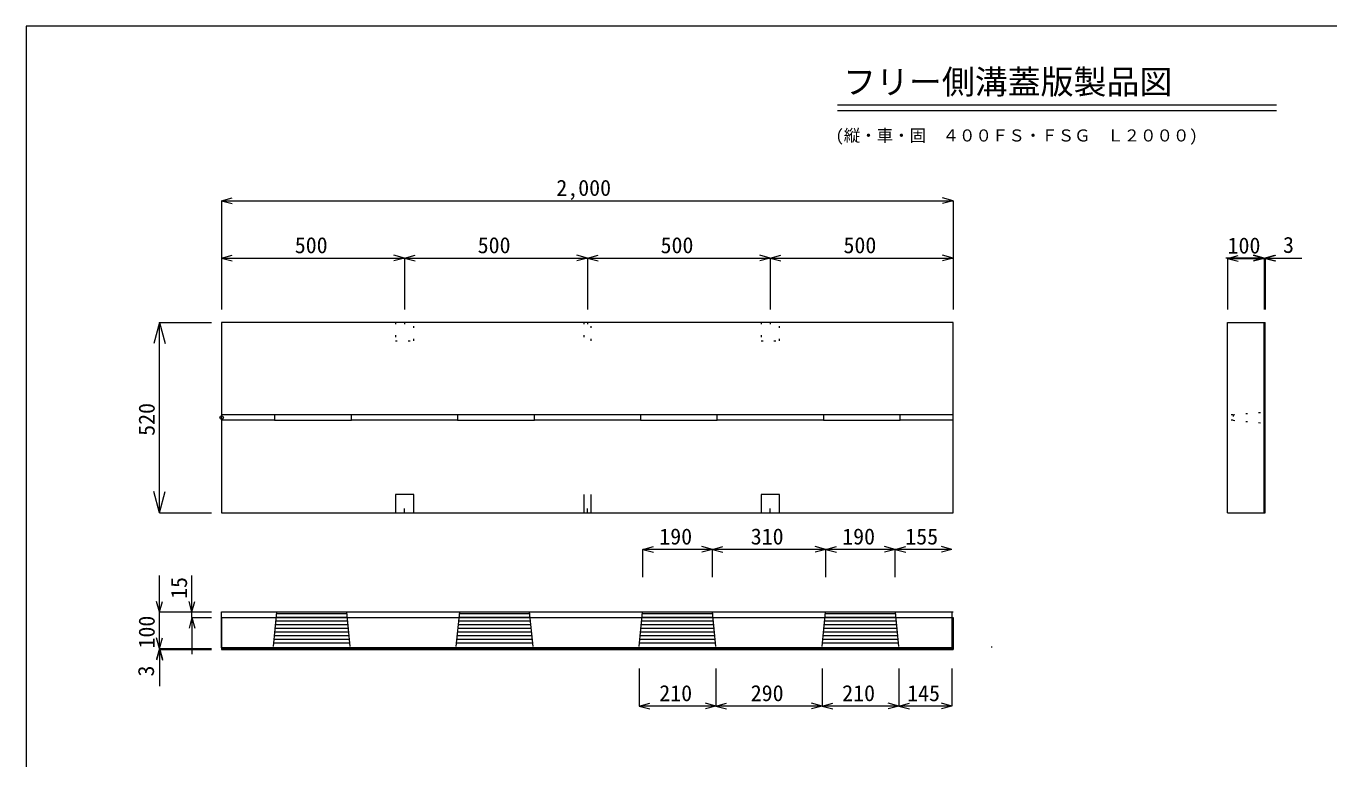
# Model space of a CAD drawing. Units: millimetres, scale not verified. Extents: x 234 to 5784, y 107 to 4112.
# Drawn here: x 234 to 3795, y 2110 to 4112 of the extents above; entities that cross this region are included whole.
import ezdxf
from ezdxf.enums import TextEntityAlignment as Align

# ---------------------------------------------------------------- set-up
doc = ezdxf.new("R2010")
doc.units = ezdxf.units.MM
doc.header["$LTSCALE"] = 20
doc.header["$PDMODE"] = 32
doc.header["$PDSIZE"] = 10
doc.linetypes.add('DOTTED', pattern=[1.75, 0.25, -1.5])
doc.layers.add('0-1', color=7, linetype='Continuous', lineweight=18)
doc.layers.add('0-f', color=7, linetype='Continuous', lineweight=18)
doc.styles.add('ＭＳ ゴシック', font='')
doc.styles.get('ＭＳ ゴシック').set_extended_font_data('MS Gothic')

msp = doc.modelspace()

# ---------------------------------------------------------------- linework, layer by layer
at = {"layer": '0-1'}
for p, q in [((768.34, 3635.24), (797.31, 3643)), ((768.34, 3635.24), (2768.34, 3635.24)), ((768.34, 3635.24), (797.31, 3627.47)), ((768.34, 3635.24), (768.34, 3337.83)), ((2768.34, 3635.24), (2739.36, 3643)), ((2768.34, 3635.24), (2739.36, 3627.47)), ((2768.34, 3635.24), (2768.34, 3337.83)), ((768.34, 3478.5), (797.31, 3486.26)), ((768.34, 3478.5), (1268.34, 3478.5)), ((768.34, 3478.5), (797.31, 3470.73)), ((768.34, 3478.5), (768.34, 3337.83)), ((1268.34, 3478.5), (1239.36, 3486.26)), ((1268.34, 3478.5), (1239.36, 3470.73)), ((1268.34, 3478.5), (1297.31, 3486.26)), ((1268.34, 3478.5), (1268.34, 3337.83)), ((1268.34, 3478.5), (1768.34, 3478.5)), ((1268.34, 3478.5), (1297.31, 3470.73)), ((1768.34, 3478.5), (1739.36, 3486.26)), ((1768.34, 3478.5), (1739.36, 3470.73)), ((1768.34, 3478.5), (1797.31, 3486.26)), ((1768.34, 3478.5), (1768.34, 3337.83)), ((1768.34, 3478.5), (2268.34, 3478.5)), ((1768.34, 3478.5), (1797.31, 3470.73)), ((2268.34, 3478.5), (2239.36, 3486.26)), ((2268.34, 3478.5), (2239.36, 3470.73)), ((2268.34, 3478.5), (2297.31, 3486.26)), ((2268.34, 3478.5), (2268.34, 3337.83)), ((2268.34, 3478.5), (2768.34, 3478.5)), ((2268.34, 3478.5), (2297.31, 3470.73)), ((2768.34, 3478.5), (2739.36, 3486.26)), ((2768.34, 3478.5), (2739.36, 3470.73)), ((2768.34, 3478.5), (2768.34, 3337.83)), ((3613.34, 3478.5), (3513.34, 3478.5)), ((3518.34, 3477.69), (3547.31, 3485.46)), ((3518.34, 3477.69), (3618.34, 3477.69)), ((3518.34, 3477.69), (3547.31, 3469.93)), ((3518.34, 3477.69), (3518.34, 3337.83)), ((3618.34, 3478.5), (3589.36, 3486.26)), ((3618.34, 3477.69), (3589.36, 3485.46)), ((3618.34, 3478.5), (3589.36, 3470.73)), ((3618.34, 3477.69), (3589.36, 3469.93)), ((3618.34, 3478.5), (3647.31, 3486.26)), ((3618.34, 3478.5), (3718.34, 3478.5)), ((3618.34, 3478.5), (3647.31, 3470.73)), ((3618.34, 3478.5), (3618.34, 3337.83)), ((3618.34, 3478.5), (3621.34, 3478.5)), ((3618.34, 3477.69), (3618.34, 3337.83)), ((3621.34, 3478.5), (3650.31, 3486.26)), ((3621.34, 3478.5), (3721.34, 3478.5)), ((3621.34, 3478.5), (3650.31, 3470.73)), ((3621.34, 3478.5), (3621.34, 3337.83)), ((598.5, 3302.68), (582.97, 3244.72)), ((598.5, 2782.68), (598.5, 3302.68)), ((598.5, 3302.68), (614.03, 3244.72)), ((598.5, 3302.68), (741.09, 3302.68)), ((768.34, 3302.68), (768.34, 2782.68)), ((2768.34, 3302.68), (768.34, 3302.68)), ((768.34, 3302.68), (768.34, 3167.68)), ((2768.34, 2782.68), (2768.34, 3302.68)), ((3518.34, 2882.68), (3518.34, 3302.68)), ((3518.34, 2782.68), (3518.34, 3302.68)), ((3518.34, 3302.68), (3621.34, 3302.68)), ((3618.34, 2782.68), (3618.34, 3302.68)), ((3621.34, 2782.68), (3621.34, 3302.68)), ((2768.34, 3050.18), (768.34, 3050.18)), ((2768.34, 3035.18), (768.34, 3035.18)), ((598.5, 2782.68), (582.97, 2840.63)), ((598.5, 2782.68), (614.03, 2840.63)), ((1293.34, 2832.68), (1243.34, 2832.68)), ((1243.34, 2832.68), (1243.34, 2782.68)), ((1293.34, 2782.68), (1293.34, 2832.68)), ((1758.34, 2832.68), (1758.34, 2782.68)), ((1778.34, 2782.68), (1778.34, 2832.68)), ((2293.34, 2832.68), (2243.34, 2832.68)), ((2243.34, 2832.68), (2243.34, 2782.68)), ((2293.34, 2782.68), (2293.34, 2832.68)), ((598.5, 2782.68), (741.09, 2782.68)), ((768.34, 2782.68), (775.66, 2782.68)), ((768.34, 2782.68), (2768.34, 2782.68)), ((775.66, 2782.68), (2438.31, 2782.68)), ((1243.34, 2782.68), (1293.34, 2782.68)), ((1268.34, 2782.68), (1268.34, 2794.41)), ((1758.34, 2782.68), (1778.34, 2782.68)), ((1768.34, 2782.68), (1768.34, 2794.41)), ((2243.34, 2782.68), (2293.34, 2782.68)), ((2268.34, 2782.68), (2268.34, 2794.41)), ((2438.31, 2782.68), (2768.34, 2782.68)), ((3518.34, 2782.68), (3621.34, 2782.68)), ((1919.83, 2682.54), (1948.81, 2690.31)), ((2109.83, 2682.54), (1919.83, 2682.54)), ((1919.83, 2682.54), (1948.81, 2674.78)), ((1919.83, 2606.35), (1919.83, 2682.54)), ((2109.83, 2682.54), (2080.85, 2690.31)), ((2109.83, 2682.54), (2080.85, 2674.78)), ((2109.83, 2682.54), (2138.81, 2690.31)), ((2419.83, 2682.54), (2109.83, 2682.54)), ((2109.83, 2682.54), (2138.81, 2674.78)), ((2109.83, 2606.35), (2109.83, 2682.54)), ((2419.83, 2682.54), (2390.85, 2690.31)), ((2419.83, 2682.54), (2390.85, 2674.78)), ((2419.83, 2682.54), (2448.81, 2690.31)), ((2609.83, 2682.54), (2419.83, 2682.54)), ((2419.83, 2682.54), (2448.81, 2674.78)), ((2419.83, 2606.35), (2419.83, 2682.54)), ((2609.83, 2682.54), (2580.85, 2690.31)), ((2609.83, 2682.54), (2580.85, 2674.78)), ((2609.83, 2682.54), (2638.81, 2690.31)), ((2764.83, 2682.54), (2609.83, 2682.54)), ((2609.83, 2682.54), (2638.81, 2674.78)), ((2609.83, 2606.35), (2609.83, 2682.54)), ((2764.83, 2682.54), (2735.85, 2690.31)), ((2764.83, 2682.54), (2735.85, 2674.78)), ((598.5, 2511.51), (598.5, 2611.51)), ((686.91, 2511.51), (686.91, 2611.51)), ((598.5, 2511.51), (590.74, 2540.48)), ((598.5, 2511.51), (606.27, 2540.48)), ((686.91, 2511.51), (679.15, 2540.48)), ((686.91, 2511.51), (694.68, 2540.48)), ((598.5, 2411.51), (598.5, 2511.51)), ((598.5, 2411.51), (598.5, 2511.51)), ((598.5, 2511.51), (741.09, 2511.51)), ((686.91, 2496.51), (679.15, 2467.53)), ((686.91, 2496.51), (686.91, 2511.51)), ((686.91, 2511.51), (741.09, 2511.51)), ((686.91, 2496.51), (686.91, 2396.51)), ((686.91, 2496.51), (694.68, 2467.53)), ((686.91, 2496.51), (741.09, 2496.51)), ((768.34, 2511.51), (2768.34, 2511.51)), ((768.34, 2413.51), (768.34, 2511.51)), ((768.34, 2496.51), (2768.34, 2496.51)), ((768.34, 2496.51), (768.34, 2408.51)), ((909.83, 2417.46), (919.23, 2511.51)), ((917.83, 2507.46), (1111.83, 2507.46)), ((917.83, 2497.46), (1111.83, 2497.46)), ((1119.83, 2417.46), (1110.42, 2511.51)), ((1409.83, 2417.46), (1419.23, 2511.51)), ((1409.83, 2417.46), (1419.23, 2511.51)), ((1417.83, 2507.46), (1611.83, 2507.46)), ((1417.83, 2507.46), (1611.83, 2507.46)), ((1417.83, 2497.46), (1611.83, 2497.46)), ((1417.83, 2497.46), (1611.83, 2497.46)), ((1619.83, 2417.46), (1610.42, 2511.51)), ((1619.83, 2417.46), (1610.42, 2511.51)), ((1909.83, 2417.46), (1919.23, 2511.51)), ((1909.83, 2417.46), (1919.23, 2511.51)), ((1917.83, 2507.46), (2111.83, 2507.46)), ((1917.83, 2507.46), (2111.83, 2507.46)), ((1917.83, 2497.46), (2111.83, 2497.46)), ((1917.83, 2497.46), (2111.83, 2497.46)), ((2119.83, 2417.46), (2110.42, 2511.51)), ((2119.83, 2417.46), (2110.42, 2511.51)), ((2409.83, 2417.46), (2419.23, 2511.51)), ((2417.83, 2507.46), (2611.83, 2507.46)), ((2417.83, 2497.46), (2611.83, 2497.46)), ((2619.83, 2417.46), (2610.42, 2511.51)), ((2764.83, 2511.51), (2764.83, 2414.46)), ((2768.34, 2496.51), (2768.34, 2408.51)), ((914.83, 2467.46), (1114.83, 2467.46)), ((915.83, 2477.46), (1113.83, 2477.46)), ((916.83, 2487.46), (1112.83, 2487.46)), ((1414.83, 2467.46), (1614.83, 2467.46)), ((1414.83, 2467.46), (1614.83, 2467.46)), ((1415.83, 2477.46), (1613.83, 2477.46)), ((1415.83, 2477.46), (1613.83, 2477.46)), ((1416.83, 2487.46), (1612.83, 2487.46)), ((1416.83, 2487.46), (1612.83, 2487.46)), ((1914.83, 2467.46), (2114.83, 2467.46)), ((1914.83, 2467.46), (2114.83, 2467.46)), ((1915.83, 2477.46), (2113.83, 2477.46)), ((1915.83, 2477.46), (2113.83, 2477.46)), ((1916.83, 2487.46), (2112.83, 2487.46)), ((1916.83, 2487.46), (2112.83, 2487.46)), ((2414.83, 2467.46), (2614.83, 2467.46)), ((2415.83, 2477.46), (2613.83, 2477.46)), ((2416.83, 2487.46), (2612.83, 2487.46)), ((598.5, 2411.51), (590.74, 2440.48)), ((598.5, 2411.51), (606.27, 2440.48)), ((910.83, 2427.46), (1118.83, 2427.46)), ((911.83, 2437.46), (1117.83, 2437.46)), ((912.83, 2447.46), (1116.83, 2447.46)), ((913.83, 2457.46), (1115.83, 2457.46)), ((1410.83, 2427.46), (1618.83, 2427.46)), ((1410.83, 2427.46), (1618.83, 2427.46)), ((1411.83, 2437.46), (1617.83, 2437.46)), ((1411.83, 2437.46), (1617.83, 2437.46)), ((1412.83, 2447.46), (1616.83, 2447.46)), ((1412.83, 2447.46), (1616.83, 2447.46)), ((1413.83, 2457.46), (1615.83, 2457.46)), ((1413.83, 2457.46), (1615.83, 2457.46)), ((1910.83, 2427.46), (2118.83, 2427.46)), ((1910.83, 2427.46), (2118.83, 2427.46)), ((1911.83, 2437.46), (2117.83, 2437.46)), ((1911.83, 2437.46), (2117.83, 2437.46)), ((1912.83, 2447.46), (2116.83, 2447.46)), ((1912.83, 2447.46), (2116.83, 2447.46)), ((1913.83, 2457.46), (2115.83, 2457.46)), ((1913.83, 2457.46), (2115.83, 2457.46)), ((2410.83, 2427.46), (2618.83, 2427.46)), ((2411.83, 2437.46), (2617.83, 2437.46)), ((2412.83, 2447.46), (2616.83, 2447.46)), ((2413.83, 2457.46), (2615.83, 2457.46)), ((598.5, 2411.51), (590.74, 2382.53)), ((598.5, 2408.51), (590.74, 2379.53)), ((598.5, 2408.51), (598.5, 2411.51)), ((598.5, 2411.51), (741.09, 2411.51)), ((598.5, 2411.51), (598.5, 2311.51)), ((598.5, 2411.51), (606.27, 2382.53)), ((598.5, 2408.51), (598.5, 2308.51)), ((598.5, 2408.51), (606.27, 2379.53)), ((598.5, 2408.51), (741.09, 2408.51)), ((2768.34, 2413.51), (768.34, 2413.51)), ((768.34, 2411.51), (2768.34, 2411.51)), ((768.34, 2408.51), (2768.34, 2408.51)), ((2873.62, 2414.46), (2873.62, 2417.46)), ((1909.83, 2357.01), (1909.83, 2254.5)), ((2119.83, 2357.01), (2119.83, 2254.5)), ((2409.83, 2357.01), (2409.83, 2254.5)), ((2619.83, 2357.01), (2619.83, 2254.5)), ((2764.83, 2357.01), (2764.83, 2254.5)), ((1909.83, 2254.5), (1938.81, 2262.26)), ((1909.83, 2254.5), (1938.81, 2246.73)), ((2119.83, 2254.5), (1909.83, 2254.5)), ((2119.83, 2254.5), (2090.85, 2262.26)), ((2119.83, 2254.5), (2090.85, 2246.73)), ((2119.83, 2254.5), (2148.81, 2262.26)), ((2119.83, 2254.5), (2148.81, 2246.73)), ((2409.83, 2254.5), (2119.83, 2254.5)), ((2409.83, 2254.5), (2380.85, 2262.26)), ((2409.83, 2254.5), (2380.85, 2246.73)), ((2409.83, 2254.5), (2438.81, 2262.26)), ((2409.83, 2254.5), (2438.81, 2246.73)), ((2619.83, 2254.5), (2409.83, 2254.5)), ((2619.83, 2254.5), (2590.85, 2262.26)), ((2619.83, 2254.5), (2590.85, 2246.73)), ((2619.83, 2254.5), (2648.81, 2262.26)), ((2619.83, 2254.5), (2648.81, 2246.73)), ((2764.83, 2254.5), (2619.83, 2254.5)), ((2764.83, 2254.5), (2735.85, 2262.26)), ((2764.83, 2254.5), (2735.85, 2246.73))]:
    msp.add_line(p, q, dxfattribs=at)
at = {"layer": '0-1', "linetype": 'DOTTED'}
for p, q in [((1293.34, 3302.68), (1243.34, 3302.68)), ((1243.34, 3302.68), (1243.34, 3252.68)), ((1268.34, 3302.68), (1268.34, 3290.95)), ((1293.34, 3252.68), (1293.34, 3302.68)), ((1758.34, 3302.68), (1758.34, 3252.68)), ((1778.34, 3302.68), (1758.34, 3302.68)), ((1768.34, 3302.68), (1768.34, 3290.95)), ((1778.34, 3252.68), (1778.34, 3302.68)), ((2293.34, 3302.68), (2243.34, 3302.68)), ((2243.34, 3302.68), (2243.34, 3252.68)), ((2268.34, 3302.68), (2268.34, 3290.95)), ((2293.34, 3252.68), (2293.34, 3302.68)), ((1243.34, 3252.68), (1293.34, 3252.68)), ((2243.34, 3252.68), (2293.34, 3252.68)), ((3533.34, 3050.18), (3518.34, 3050.18)), ((3533.34, 3035.18), (3518.34, 3035.18)), ((3533.34, 3050.18), (3621.34, 3058.13)), ((3533.34, 3050.18), (3533.34, 3035.18)), ((3533.34, 3035.18), (3621.34, 3027.23))]:
    msp.add_line(p, q, dxfattribs=at)
at = {"layer": '0-1'}
msp.add_point((768.34, 3042.68), dxfattribs=at)
at = {"layer": '0-f'}
for p, q in [((233.7, 4112.38), (233.7, 107.38)), ((5783.7, 4112.38), (233.7, 4112.38))]:
    msp.add_line(p, q, dxfattribs=at)
at = {"layer": '0-f', "color": 5}
for p, q in [((2452.3, 3897.09), (3652.3, 3897.09)), ((2452.3, 3882.09), (3652.3, 3882.09))]:
    msp.add_line(p, q, dxfattribs=at)

# ---------------------------------------------------------------- texts
at = {"layer": '0-1', "style": 'ＭＳ ゴシック'}
for s, p in [('2,000', (1683.34, 3635.24)), ('500', (968.34, 3478.5)), ('500', (1468.34, 3478.5)), ('500', (1968.34, 3478.5)), ('500', (2468.34, 3478.5)), ('100', (3518.34, 3477.69)), ('3', (3670, 3479.33)), ('190', (1964.83, 2682.54)), ('310', (2214.83, 2682.54)), ('190', (2464.83, 2682.54)), ('155', (2637.33, 2682.54)), ('210', (1964.83, 2254.5)), ('290', (2214.83, 2254.5)), ('210', (2464.83, 2254.5)), ('145', (2642.33, 2254.5))]:
    msp.add_text(s, height=43.99, dxfattribs=at).set_placement(p, align=Align.BOTTOM_LEFT)
for s, p in [('520', (598.5, 2992.68)), ('15', (686.91, 2547.1)), ('100', (598.5, 2411.51)), ('3', (596.69, 2335.08))]:
    msp.add_text(s, height=43.99, rotation=90, dxfattribs=at).set_placement(p, align=Align.BOTTOM_LEFT)
at = {"layer": '0-f', "style": 'ＭＳ ゴシック'}
for s, height, p in [('\u3000フリー側溝蓋版製品図\u3000', 65.98, (2377.3, 3907.09)), ('(縦・車・固\u3000４００ＦＳ・ＦＳＧ\u3000Ｌ２０００)', 32.99, (2446.67, 3787.09))]:
    msp.add_text(s, height=height, dxfattribs=at).set_placement(p, align=Align.BOTTOM_LEFT)

# ---------------------------------------------------------------- next in the draw order: wipeouts: each hides what was drawn before it
for points in [[(913.33, 3035.18), (1123.33, 3035.18), (1123.33, 3050.18), (913.33, 3050.18)], [(1413.33, 3035.18), (1623.33, 3035.18), (1623.33, 3050.18), (1413.33, 3050.18)], [(1913.33, 3035.18), (2123.33, 3035.18), (2123.33, 3050.18), (1913.33, 3050.18)], [(2413.33, 3035.18), (2623.33, 3035.18), (2623.33, 3050.18), (2413.33, 3050.18)]]:
    msp.add_wipeout(points)

# ---------------------------------------------------------------- next in the draw order: linework, layer by layer
at = {"layer": '0-1'}
for points in [[(913.33, 3035.18), (1123.33, 3035.18), (1123.33, 3050.18), (913.33, 3050.18)], [(1413.33, 3035.18), (1623.33, 3035.18), (1623.33, 3050.18), (1413.33, 3050.18)], [(1913.33, 3035.18), (2123.33, 3035.18), (2123.33, 3050.18), (1913.33, 3050.18)], [(2413.33, 3035.18), (2623.33, 3035.18), (2623.33, 3050.18), (2413.33, 3050.18)]]:
    msp.add_lwpolyline(points, close=True, dxfattribs=at)

doc.saveas('drawing.dxf')
